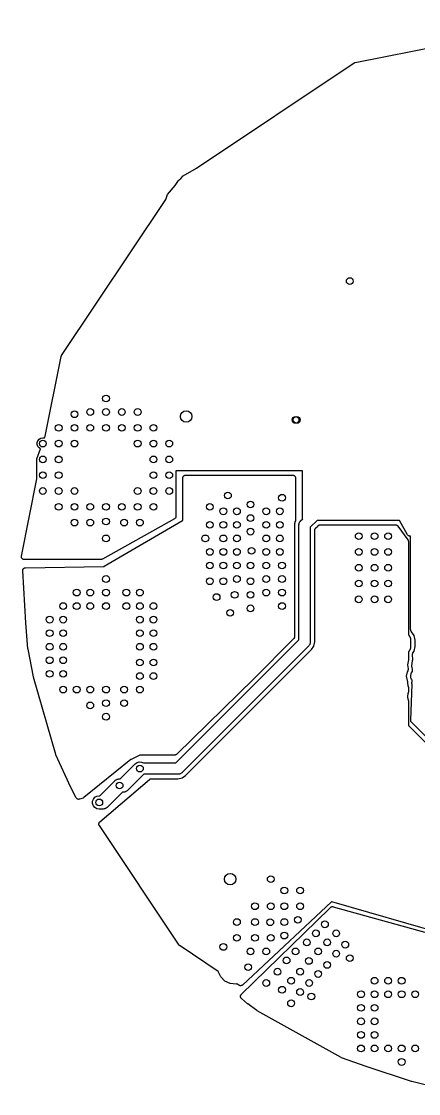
# Model space of a CAD drawing. Extents: x 76 to 124, y -113.7 to -66.
# Drawn here: x 76.05 to 93.65, y -113.5 to -65.99 of the extents above; entities that cross this region are included whole.
import ezdxf

# ---------------------------------------------------------------- set-up
doc = ezdxf.new("R2010")
doc.units = 0
doc.header["$MEASUREMENT"] = 0
doc.layers.add('BLACK', color=7, linetype='CONTINUOUS')

msp = doc.modelspace()

# ---------------------------------------------------------------- linework, layer by layer
at = {"layer": 'Black'}
for p, q in [((90.8359, -67.8122), (99.9756, -65.9942)), ((83.8092, -72.4959), (90.7909, -67.8309)), ((90.7909, -67.8309), (90.7934, -67.8298)), ((90.7934, -67.8298), (90.7955, -67.8279)), ((90.7955, -67.8279), (90.8132, -67.8211)), ((90.8132, -67.8211), (90.8306, -67.8134)), ((90.8306, -67.8134), (90.8333, -67.8132)), ((90.8333, -67.8132), (90.8359, -67.8122)), ((83.2197, -72.8362), (83.8092, -72.4959)), ((82.8578, -73.2676), (83.0081, -73.0426)), ((83.0081, -73.0426), (83.01, -73.0406)), ((83.01, -73.0406), (83.0112, -73.0381)), ((83.0112, -73.0381), (83.025, -73.025)), ((83.025, -73.025), (83.0381, -73.0112)), ((83.0381, -73.0112), (83.0406, -73.01)), ((83.0406, -73.01), (83.0426, -73.0081)), ((83.0426, -73.0081), (83.1175, -72.9581)), ((83.1175, -72.9581), (83.2197, -72.8362)), ((82.5251, -73.6641), (82.8578, -73.2676)), ((77.8309, -80.7909), (82.444, -73.8868)), ((82.444, -73.8868), (82.5251, -73.6641)), ((77.1082, -84.3754), (77.8115, -80.8393)), ((77.8115, -80.8393), (77.8122, -80.8359)), ((77.8115, -80.8393), (77.8115, -80.8393)), ((77.8115, -80.8393), (77.8115, -80.8393)), ((77.8122, -80.8359), (77.8132, -80.8333)), ((77.8132, -80.8333), (77.8134, -80.8306)), ((77.8134, -80.8306), (77.8211, -80.8132)), ((77.8211, -80.8132), (77.828, -80.7954)), ((77.828, -80.7954), (77.8298, -80.7934)), ((77.8298, -80.7934), (77.8309, -80.7909)), ((76.7827, -84.5745), (76.8387, -84.5078)), ((76.8387, -84.5078), (76.9142, -84.4642)), ((76.9142, -84.4642), (77, -84.449)), ((77, -84.449), (77.0054, -84.45)), ((77.0054, -84.45), (77.072, -84.45)), ((77.072, -84.45), (77.0922, -84.3944)), ((77.0922, -84.3944), (77.1082, -84.3754)), ((76.7345, -85.3771), (76.8985, -84.9268)), ((76.7529, -84.6564), (76.7827, -84.5745)), ((76.7529, -84.7436), (76.7529, -84.6564)), ((76.7827, -84.8255), (76.7529, -84.7436)), ((76.8387, -84.8922), (76.7827, -84.8255)), ((76.8985, -84.9268), (76.8387, -84.8922)), ((76.7345, -86.2537), (76.7345, -85.3771)), ((82.9018, -85.9022), (82.9, -85.9117)), ((82.9, -85.9117), (82.9, -87.9266)), ((82.9125, -85.9), (82.9018, -85.9022)), ((88.4883, -85.9), (82.9125, -85.9)), ((88.4978, -85.9018), (88.4883, -85.9)), ((88.5, -85.9125), (88.4978, -85.9018)), ((88.5, -87.975), (88.5, -85.9125)), ((76.0509, -89.6904), (76.7345, -86.2537)), ((83.2, -86.225), (83.2019, -86.2142)), ((83.2, -88.0939), (83.2, -86.225)), ((83.2019, -86.2033), (83.2056, -86.193)), ((83.2019, -86.2142), (83.2019, -86.2033)), ((83.2056, -86.193), (83.2075, -86.1822)), ((83.2075, -86.1822), (83.213, -86.1728)), ((83.213, -86.1728), (83.2167, -86.1625)), ((83.2167, -86.1625), (83.2238, -86.1541)), ((83.2238, -86.1541), (83.2292, -86.1447)), ((83.2292, -86.1447), (83.2376, -86.1376)), ((83.2376, -86.1376), (83.2447, -86.1292)), ((83.2447, -86.1292), (83.2541, -86.1238)), ((83.2541, -86.1238), (83.2625, -86.1167)), ((83.2625, -86.1167), (83.2728, -86.113)), ((83.2728, -86.113), (83.2822, -86.1075)), ((83.2822, -86.1075), (83.293, -86.1056)), ((83.293, -86.1056), (83.3033, -86.1019)), ((83.3033, -86.1019), (83.3142, -86.1019)), ((83.3142, -86.1019), (83.325, -86.1)), ((83.325, -86.1), (88.075, -86.1)), ((88.075, -86.1), (88.0858, -86.1019)), ((88.0858, -86.1019), (88.0967, -86.1019)), ((88.0967, -86.1019), (88.107, -86.1056)), ((88.107, -86.1056), (88.1178, -86.1075)), ((88.1178, -86.1075), (88.1272, -86.113)), ((88.1272, -86.113), (88.1375, -86.1167)), ((88.1375, -86.1167), (88.1459, -86.1238)), ((88.1459, -86.1238), (88.1553, -86.1292)), ((88.1553, -86.1292), (88.1624, -86.1376)), ((88.1624, -86.1376), (88.1708, -86.1447)), ((88.1708, -86.1447), (88.1762, -86.1541)), ((88.1762, -86.1541), (88.1833, -86.1625)), ((88.1833, -86.1625), (88.187, -86.1728)), ((88.187, -86.1728), (88.1925, -86.1822)), ((88.1925, -86.1822), (88.1944, -86.193)), ((88.1944, -86.193), (88.1981, -86.2033)), ((88.1981, -86.2033), (88.1981, -86.2142)), ((88.1981, -86.2142), (88.2, -86.225)), ((88.2, -86.225), (88.2, -88.0692)), ((82.8359, -88.0358), (79.6482, -89.8143)), ((79.7162, -90.1364), (83.1924, -88.1045)), ((82.8366, -88.0352), (82.8359, -88.0358)), ((82.8375, -88.0349), (82.8366, -88.0352)), ((82.8534, -88.0215), (82.8375, -88.0349)), ((82.8696, -88.0083), (82.8534, -88.0215)), ((82.87, -88.0075), (82.8696, -88.0083)), ((82.8708, -88.0069), (82.87, -88.0075)), ((82.8812, -87.9889), (82.8708, -88.0069)), ((82.8918, -87.9711), (82.8812, -87.9889)), ((82.892, -87.9702), (82.8918, -87.9711)), ((82.8925, -87.9694), (82.892, -87.9702)), ((82.8961, -87.9488), (82.8925, -87.9694)), ((82.9, -87.9284), (82.8961, -87.9488)), ((82.9, -87.9266), (82.8998, -87.9275)), ((82.8998, -87.9275), (82.9, -87.9284)), ((83.1924, -88.1045), (83.1989, -88.0992)), ((83.1989, -88.0992), (83.1997, -88.0971)), ((83.1997, -88.0971), (83.2, -88.0939)), ((88.1562, -88.2533), (88.151, -88.2994)), ((88.151, -88.2994), (88.151, -88.3004)), ((88.151, -88.3004), (88.151, -93.2622)), ((88.1563, -88.252), (88.1561, -88.2526)), ((88.1561, -88.2526), (88.1562, -88.2533)), ((88.1607, -88.209), (88.1563, -88.252)), ((88.1737, -88.1679), (88.1607, -88.209)), ((88.1738, -88.1672), (88.1737, -88.1679)), ((88.1741, -88.1666), (88.1738, -88.1672)), ((88.189, -88.1179), (88.1741, -88.1666)), ((88.1925, -88.1119), (88.189, -88.1179)), ((88.1946, -88.0999), (88.1925, -88.1119)), ((88.1985, -88.0883), (88.1946, -88.0999)), ((88.2, -88.0692), (88.1983, -88.0787)), ((88.1983, -88.0787), (88.1985, -88.0883)), ((88.35, -88.3), (88.3519, -88.2892)), ((88.35, -89.1), (88.35, -88.3)), ((88.351, -88.2782), (88.3594, -88.2467)), ((88.3519, -88.2892), (88.351, -88.2782)), ((88.3594, -88.2467), (88.3651, -88.2145)), ((88.3651, -88.2145), (88.3706, -88.205)), ((88.3706, -88.205), (88.3734, -88.1943)), ((88.3734, -88.1943), (88.3922, -88.1676)), ((88.3922, -88.1676), (88.4085, -88.1393)), ((88.4085, -88.1393), (88.4169, -88.1322)), ((88.4169, -88.1322), (88.4232, -88.1232)), ((88.4232, -88.1232), (88.5147, -88.0318)), ((88.5019, -87.9858), (88.5, -87.975)), ((88.5019, -87.9967), (88.5019, -87.9858)), ((88.5056, -88.007), (88.5019, -87.9967)), ((88.5075, -88.0178), (88.5056, -88.007)), ((88.513, -88.0272), (88.5075, -88.0178)), ((88.5147, -88.0318), (88.513, -88.0272)), ((89.1536, -88.1), (88.85, -88.4036)), ((89.0856, -88.4494), (89.1984, -88.3366)), ((92.7921, -88.1), (89.1536, -88.1)), ((89.1984, -88.3366), (89.2029, -88.3335)), ((89.2029, -88.3335), (89.2064, -88.3292)), ((89.2064, -88.3292), (89.2206, -88.3211)), ((89.2206, -88.3211), (89.2339, -88.3117)), ((89.2339, -88.3117), (89.2392, -88.3103)), ((89.2392, -88.3103), (89.244, -88.3075)), ((89.244, -88.3075), (89.2601, -88.3047)), ((89.2601, -88.3047), (89.2759, -88.3005)), ((89.2759, -88.3005), (89.2813, -88.301)), ((89.2813, -88.301), (89.2868, -88.3)), ((89.2868, -88.3), (92.6357, -88.3)), ((92.6357, -88.3), (92.6512, -88.3027)), ((92.6512, -88.3027), (92.6669, -88.304)), ((92.6669, -88.304), (92.6724, -88.3065)), ((92.6724, -88.3065), (92.6784, -88.3075)), ((92.6784, -88.3075), (92.6921, -88.3154)), ((92.6921, -88.3154), (92.7064, -88.3219)), ((92.7064, -88.3219), (92.7108, -88.3262)), ((92.7108, -88.3262), (92.716, -88.3292)), ((92.716, -88.3292), (92.7261, -88.3413)), ((92.7261, -88.3413), (92.7374, -88.3523)), ((92.7374, -88.3523), (93.1767, -88.9674)), ((92.7951, -88.1004), (92.7921, -88.1)), ((92.7985, -88.102), (92.7951, -88.1004)), ((92.8062, -88.1109), (92.7985, -88.102)), ((93.164, -88.737), (92.8062, -88.1109)), ((88.85, -88.4036), (88.85, -89.1)), ((89.049, -88.5378), (89.05, -88.5323)), ((89.049, -93.4877), (89.049, -88.5378)), ((89.0495, -88.5269), (89.0537, -88.5111)), ((89.05, -88.5323), (89.0495, -88.5269)), ((89.0537, -88.5111), (89.0565, -88.495)), ((89.0565, -88.495), (89.0593, -88.4902)), ((89.0593, -88.4902), (89.0607, -88.4849)), ((89.0607, -88.4849), (89.0701, -88.4716)), ((89.0701, -88.4716), (89.0782, -88.4574)), ((89.0782, -88.4574), (89.0825, -88.4539)), ((89.0825, -88.4539), (89.0856, -88.4494)), ((93.1642, -88.7372), (93.164, -88.737)), ((93.1643, -88.7375), (93.1642, -88.7372)), ((93.1781, -88.7539), (93.1643, -88.7375)), ((93.1918, -88.7704), (93.1781, -88.7539)), ((93.192, -88.7705), (93.1918, -88.7704)), ((93.1922, -88.7708), (93.192, -88.7705)), ((93.2108, -88.7815), (93.1922, -88.7708)), ((93.2293, -88.7923), (93.2108, -88.7815)), ((93.2295, -88.7923), (93.2293, -88.7923)), ((93.2298, -88.7925), (93.2295, -88.7923)), ((93.251, -88.7962), (93.2298, -88.7925)), ((93.272, -88.8), (93.251, -88.7962)), ((93.2723, -88.8), (93.272, -88.8)), ((93.2725, -88.8), (93.2723, -88.8)), ((93.2883, -88.8), (93.2725, -88.8)), ((93.2978, -88.8018), (93.2883, -88.8)), ((93.3, -88.8125), (93.2978, -88.8018)), ((93.3, -92.9425), (93.3, -88.8125)), ((88.35, -93.3964), (88.35, -89.1)), ((88.85, -89.1), (88.85, -93.5)), ((93.1767, -88.9674), (93.184, -88.9827)), ((93.184, -88.9827), (93.1925, -88.9973)), ((93.1925, -88.9973), (93.1933, -89.0021)), ((93.1933, -89.0021), (93.1954, -89.0066)), ((93.1954, -89.0066), (93.1971, -89.0234)), ((93.1971, -89.0234), (93.2, -89.0401)), ((93.2, -89.0401), (93.2, -93.1757)), ((76.05, -89.7338), (76.0504, -89.7136)), ((76.0505, -89.7353), (76.05, -89.7338)), ((76.0504, -89.6935), (76.0509, -89.692)), ((76.0504, -89.7136), (76.0504, -89.6935)), ((76.0505, -89.7369), (76.0505, -89.7353)), ((76.0575, -89.7558), (76.0505, -89.7369)), ((76.0509, -89.692), (76.0509, -89.6904)), ((76.0639, -89.7749), (76.0575, -89.7558)), ((76.0649, -89.7762), (76.0639, -89.7749)), ((76.0655, -89.7776), (76.0649, -89.7762)), ((76.0785, -89.7931), (76.0655, -89.7776)), ((76.0911, -89.8088), (76.0785, -89.7931)), ((76.0925, -89.8096), (76.0911, -89.8088)), ((76.0935, -89.8108), (76.0925, -89.8096)), ((76.111, -89.8209), (76.0935, -89.8108)), ((76.1282, -89.8313), (76.111, -89.8209)), ((76.1232, -90.2621), (76.1284, -90.2557)), ((76.1298, -89.8316), (76.1282, -89.8313)), ((76.1284, -90.2557), (76.1321, -90.2482)), ((76.1311, -89.8324), (76.1298, -89.8316)), ((76.151, -89.8359), (76.1311, -89.8324)), ((76.1321, -90.2482), (76.142, -90.2389)), ((76.142, -90.2389), (76.1505, -90.2284)), ((76.1505, -90.2284), (76.1576, -90.2241)), ((76.1708, -89.8398), (76.151, -89.8359)), ((76.1576, -90.2241), (76.1637, -90.2184)), ((76.1637, -90.2184), (76.1761, -90.213)), ((76.1724, -89.8396), (76.1708, -89.8398)), ((76.1739, -89.8398), (76.1724, -89.8396)), ((79.5877, -89.8301), (76.1739, -89.8398)), ((76.1761, -90.213), (76.1877, -90.2061)), ((76.1877, -90.2061), (76.1959, -90.2045)), ((76.1959, -90.2045), (76.2035, -90.2012)), ((76.2035, -90.2012), (76.2171, -90.2004)), ((76.2171, -90.2004), (76.2304, -90.1978)), ((76.2304, -90.1978), (79.7012, -90.1401)), ((79.5974, -89.8284), (79.5877, -89.8301)), ((79.6072, -89.8285), (79.5974, -89.8284)), ((79.6186, -89.8246), (79.6072, -89.8285)), ((79.6304, -89.8224), (79.6186, -89.8246)), ((79.6389, -89.8175), (79.6304, -89.8224)), ((79.6482, -89.8143), (79.6389, -89.8175)), ((79.7012, -90.1401), (79.7113, -90.1385)), ((79.7113, -90.1385), (79.7162, -90.1364)), ((76.1077, -90.3302), (76.1092, -90.3167)), ((76.2438, -92.6441), (76.1077, -90.3302)), ((76.109, -90.3032), (76.1117, -90.2953)), ((76.1092, -90.3167), (76.109, -90.3032)), ((76.1117, -90.2953), (76.1127, -90.287)), ((76.1127, -90.287), (76.1187, -90.2749)), ((76.1187, -90.2749), (76.1232, -90.2621)), ((76.2441, -92.6456), (76.2438, -92.6441)), ((76.244, -92.6472), (76.2441, -92.6456)), ((76.3408, -93.7998), (76.244, -92.6472)), ((93.301, -92.9479), (93.3, -92.9425)), ((93.3005, -92.9534), (93.301, -92.9479)), ((93.3047, -92.9692), (93.3005, -92.9534)), ((93.3075, -92.9853), (93.3047, -92.9692)), ((93.3103, -92.99), (93.3075, -92.9853)), ((93.3117, -92.9954), (93.3103, -92.99)), ((93.3211, -93.0087), (93.3117, -92.9954)), ((93.3292, -93.0229), (93.3211, -93.0087)), ((93.3335, -93.0264), (93.3292, -93.0229)), ((93.3366, -93.0309), (93.3335, -93.0264)), ((93.3441, -93.0385), (93.3366, -93.0309)), ((93.4588, -93.21), (93.3441, -93.0385)), ((82.8964, -98.85), (88.35, -93.3964)), ((88.1144, -93.3506), (86.3464, -95.1186)), ((88.1175, -93.3461), (88.1144, -93.3506)), ((88.1218, -93.3426), (88.1175, -93.3461)), ((88.1299, -93.3284), (88.1218, -93.3426)), ((88.1393, -93.3151), (88.1299, -93.3284)), ((88.1407, -93.3098), (88.1393, -93.3151)), ((88.1435, -93.305), (88.1407, -93.3098)), ((88.1463, -93.2889), (88.1435, -93.305)), ((88.1505, -93.2731), (88.1463, -93.2889)), ((88.151, -93.2622), (88.15, -93.2677)), ((88.15, -93.2677), (88.1505, -93.2731)), ((88.8406, -93.5533), (88.8349, -93.5855)), ((88.849, -93.5218), (88.8406, -93.5533)), ((88.85, -93.5), (88.8481, -93.5108)), ((88.8481, -93.5108), (88.849, -93.5218)), ((89.0126, -93.6709), (89.049, -93.4877)), ((93.2, -93.1757), (93.2121, -93.1879)), ((93.2121, -93.1879), (93.2197, -93.1987)), ((93.2197, -93.1987), (93.2298, -93.2072)), ((93.2298, -93.2072), (93.2494, -93.2411)), ((93.2494, -93.2411), (93.2719, -93.2732)), ((93.2719, -93.2732), (93.2753, -93.286)), ((93.2753, -93.286), (93.2819, -93.2974)), ((93.2819, -93.2974), (93.2887, -93.336)), ((93.2887, -93.336), (93.2989, -93.3739)), ((93.2989, -93.3739), (93.2977, -93.387)), ((93.2977, -93.387), (93.3, -93.4)), ((93.3, -93.4), (93.3, -93.7)), ((93.499, -93.4123), (93.4588, -93.21)), ((93.499, -93.6877), (93.499, -93.4123)), ((76.3426, -93.8067), (76.3408, -93.7998)), ((76.3428, -93.8138), (76.3426, -93.8067)), ((76.5868, -95.0342), (76.3428, -93.8138)), ((88.7768, -93.6768), (83.1768, -99.2768)), ((83.3262, -99.4088), (88.9088, -93.8262)), ((88.7831, -93.6678), (88.7768, -93.6768)), ((88.7915, -93.6607), (88.7831, -93.6678)), ((88.8078, -93.6324), (88.7915, -93.6607)), ((88.8266, -93.6057), (88.8078, -93.6324)), ((88.8294, -93.595), (88.8266, -93.6057)), ((88.8349, -93.5855), (88.8294, -93.595)), ((88.9088, -93.8262), (89.0126, -93.6709)), ((93.2121, -93.9121), (93.2, -93.9243)), ((93.2, -93.9243), (93.2, -94.2537)), ((93.2197, -93.9013), (93.2121, -93.9121)), ((93.2298, -93.8928), (93.2197, -93.9013)), ((93.2494, -93.8589), (93.2298, -93.8928)), ((93.2719, -93.8268), (93.2494, -93.8589)), ((93.2753, -93.814), (93.2719, -93.8268)), ((93.2819, -93.8026), (93.2753, -93.814)), ((93.2887, -93.764), (93.2819, -93.8026)), ((93.2989, -93.7261), (93.2887, -93.764)), ((93.3, -93.7), (93.2977, -93.713)), ((93.2977, -93.713), (93.2989, -93.7261)), ((93.3798, -94.0572), (93.3816, -94.0372)), ((93.3967, -94.2605), (93.3798, -94.0572)), ((93.3816, -94.0372), (93.3829, -94.0171)), ((93.3829, -94.0171), (93.3836, -94.0156)), ((93.3836, -94.0156), (93.3837, -94.014)), ((93.3837, -94.014), (93.3923, -93.9957)), ((93.3923, -93.9957), (93.4004, -93.9774)), ((93.4004, -93.9774), (93.4588, -93.89)), ((93.4588, -93.89), (93.499, -93.6877)), ((93.1976, -94.278), (93.1534, -94.5)), ((93.1534, -94.5), (93.1881, -94.674)), ((93.1979, -94.2658), (93.1976, -94.278)), ((93.2, -94.2537), (93.1979, -94.2658)), ((93.3529, -94.5654), (93.3756, -94.3059)), ((93.3756, -94.3059), (93.3967, -94.2605)), ((93.1412, -94.81), (93.1034, -95)), ((93.1034, -95), (93.1417, -95.1922)), ((93.1694, -94.7678), (93.1412, -94.81)), ((93.1716, -94.7628), (93.1694, -94.7678)), ((93.1751, -94.7585), (93.1716, -94.7628)), ((93.1803, -94.7431), (93.1751, -94.7585)), ((93.1869, -94.7281), (93.1803, -94.7431)), ((93.1872, -94.7226), (93.1869, -94.7281)), ((93.189, -94.7174), (93.1872, -94.7226)), ((93.1881, -94.674), (93.1882, -94.6795)), ((93.1882, -94.6795), (93.1897, -94.6848)), ((93.1897, -94.6848), (93.1887, -94.7011)), ((93.1887, -94.7011), (93.189, -94.7174)), ((93.3011, -94.9739), (93.3046, -94.9611)), ((93.3046, -95.0129), (93.3011, -94.9739)), ((93.3046, -94.9479), (93.318, -94.9111)), ((93.3046, -94.9611), (93.3046, -94.9479)), ((93.318, -94.9111), (93.3281, -94.8732)), ((93.3281, -94.8732), (93.3357, -94.8624)), ((93.3357, -94.8624), (93.3402, -94.85)), ((93.3402, -94.85), (93.3654, -94.82)), ((93.3861, -94.6894), (93.3529, -94.5654)), ((93.3654, -94.82), (93.3823, -94.7958)), ((93.3823, -94.7958), (93.3861, -94.6894)), ((76.5887, -95.039), (76.5868, -95.0342)), ((76.5893, -95.0441), (76.5887, -95.039)), ((77.5724, -98.4727), (76.5893, -95.0441)), ((86.3456, -95.1194), (82.9365, -98.4642)), ((86.3459, -95.1189), (86.3456, -95.1194)), ((86.3464, -95.1186), (86.3459, -95.1189)), ((93.1417, -95.1922), (93.1444, -95.1956)), ((93.1444, -95.1956), (93.1496, -95.2111)), ((93.1496, -95.2111), (93.1562, -95.226)), ((93.1574, -95.2801), (93.1534, -95.3)), ((93.1534, -95.3), (93.1801, -95.4339)), ((93.1562, -95.226), (93.1566, -95.2315)), ((93.1566, -95.2315), (93.1584, -95.2367)), ((93.1575, -95.2746), (93.1574, -95.2801)), ((93.1591, -95.2693), (93.1575, -95.2746)), ((93.1584, -95.2367), (93.158, -95.253)), ((93.158, -95.253), (93.1591, -95.2693)), ((93.1801, -95.4339), (93.185, -95.445)), ((93.185, -95.445), (93.1925, -95.458)), ((93.1925, -95.458), (93.1937, -95.4647)), ((93.1937, -95.4647), (93.1964, -95.471)), ((93.1964, -95.471), (93.1974, -95.486)), ((93.3046, -95.0521), (93.3046, -95.0129)), ((93.3091, -95.0645), (93.3046, -95.0521)), ((93.3051, -96.9567), (93.3623, -95.3543)), ((93.3102, -95.0776), (93.3091, -95.0645)), ((93.3268, -95.1132), (93.3102, -95.0776)), ((93.3402, -95.15), (93.3268, -95.1132)), ((93.3487, -95.1601), (93.3402, -95.15)), ((93.3543, -95.1721), (93.3487, -95.1601)), ((93.3506, -95.2869), (93.3641, -95.2366)), ((93.3551, -95.3388), (93.3506, -95.2869)), ((93.3684, -95.1862), (93.3543, -95.1721)), ((93.3623, -95.3543), (93.3551, -95.3388)), ((93.3641, -95.2366), (93.3667, -95.2329)), ((93.3667, -95.2329), (93.3684, -95.1862)), ((93.1801, -95.7661), (93.1534, -95.9)), ((93.1534, -95.9), (93.1801, -96.0339)), ((93.185, -95.755), (93.1801, -95.7661)), ((93.1925, -95.742), (93.185, -95.755)), ((93.1937, -95.7353), (93.1925, -95.742)), ((93.1964, -95.729), (93.1937, -95.7353)), ((93.1974, -95.714), (93.1964, -95.729)), ((93.1974, -95.486), (93.2, -95.5007)), ((93.2, -95.6993), (93.1974, -95.714)), ((93.2, -95.5007), (93.2, -95.6993)), ((93.1801, -96.0339), (93.185, -96.045)), ((93.185, -96.045), (93.1925, -96.058)), ((93.1925, -96.058), (93.1937, -96.0647)), ((93.1937, -96.0647), (93.1964, -96.071)), ((93.1964, -96.071), (93.1974, -96.086)), ((93.1974, -96.086), (93.2, -96.1007)), ((93.2, -96.1007), (93.2, -97.1893)), ((93.2, -97.1893), (99.0107, -103)), ((93.3062, -96.9644), (93.3051, -96.9567)), ((93.3055, -96.9721), (93.3062, -96.9644)), ((93.3092, -96.9857), (93.3055, -96.9721)), ((93.3111, -96.9997), (93.3092, -96.9857)), ((93.3147, -97.0065), (93.3111, -96.9997)), ((93.3167, -97.014), (93.3147, -97.0065)), ((93.3249, -97.0256), (93.3167, -97.014)), ((93.3315, -97.0381), (93.3249, -97.0256)), ((93.3372, -97.0432), (93.3315, -97.0381)), ((93.3417, -97.0496), (93.3372, -97.0432)), ((96.3555, -100.063), (93.3417, -97.0496)), ((77.5765, -98.4812), (77.5724, -98.4727)), ((77.5789, -98.4904), (77.5765, -98.4812)), ((78.2414, -99.9357), (77.5789, -98.4904)), ((80.8947, -98.7043), (78.8176, -100.386)), ((80.9061, -98.697), (80.8947, -98.7043)), ((81.2949, -98.5025), (80.9061, -98.697)), ((81.1732, -98.8281), (81.2739, -98.8011)), ((81.2739, -98.8011), (81.3776, -98.8102)), ((81.2972, -98.5017), (81.2949, -98.5025)), ((81.3088, -98.5), (81.2972, -98.5017)), ((82.8489, -98.5), (81.3088, -98.5)), ((82.8537, -98.4991), (82.8489, -98.5)), ((82.8586, -98.4996), (82.8537, -98.4991)), ((82.875, -98.4954), (82.8586, -98.4996)), ((82.8917, -98.4925), (82.875, -98.4954)), ((82.8959, -98.49), (82.8917, -98.4925)), ((82.9007, -98.4888), (82.8959, -98.49)), ((82.9146, -98.4792), (82.9007, -98.4888)), ((82.9293, -98.4708), (82.9146, -98.4792)), ((82.9324, -98.467), (82.9293, -98.4708)), ((82.9365, -98.4642), (82.9324, -98.467)), ((80.4257, -99.55), (81.0879, -98.8879)), ((81.0879, -98.8879), (81.1732, -98.8281)), ((81.3776, -98.8102), (81.4629, -98.85)), ((81.4629, -98.85), (82.8964, -98.85)), ((83.1678, -99.2831), (83.1607, -99.2915)), ((83.1768, -99.2768), (83.1678, -99.2831)), ((79.5257, -100.3), (80.1879, -99.6379)), ((79.5268, -101.461), (81.7188, -99.5792)), ((80.1879, -99.6379), (80.1987, -99.6303)), ((80.1987, -99.6303), (80.2072, -99.6202)), ((80.2072, -99.6202), (80.2411, -99.6006)), ((80.2411, -99.6006), (80.2732, -99.5781)), ((80.2732, -99.5781), (80.286, -99.5747)), ((80.286, -99.5747), (80.2974, -99.5681)), ((80.2974, -99.5681), (80.336, -99.5613)), ((80.336, -99.5613), (80.3739, -99.5511)), ((80.3739, -99.5511), (80.387, -99.5523)), ((80.387, -99.5523), (80.4, -99.55)), ((80.4, -99.55), (80.4257, -99.55)), ((81.4743, -99.35), (80.7621, -100.062)), ((83, -99.35), (81.4743, -99.35)), ((81.7188, -99.5792), (81.7194, -99.5788)), ((81.7194, -99.5788), (81.7199, -99.5782)), ((81.7199, -99.5782), (81.738, -99.5677)), ((81.738, -99.5677), (81.7561, -99.557)), ((81.7561, -99.557), (81.7568, -99.5569)), ((81.7568, -99.5569), (81.7575, -99.5565)), ((81.7575, -99.5565), (81.7781, -99.5529)), ((81.7781, -99.5529), (81.7988, -99.549)), ((81.7988, -99.549), (81.7995, -99.5491)), ((81.7995, -99.5491), (81.8002, -99.549)), ((81.8002, -99.549), (82.9877, -99.549)), ((82.9877, -99.549), (83.1709, -99.5126)), ((83.0108, -99.3481), (83, -99.35)), ((83.0218, -99.349), (83.0108, -99.3481)), ((83.0533, -99.3406), (83.0218, -99.349)), ((83.0855, -99.3349), (83.0533, -99.3406)), ((83.095, -99.3294), (83.0855, -99.3349)), ((83.1057, -99.3266), (83.095, -99.3294)), ((83.1324, -99.3078), (83.1057, -99.3266)), ((83.1607, -99.2915), (83.1324, -99.3078)), ((83.1709, -99.5126), (83.3262, -99.4088)), ((78.243, -99.9381), (78.2414, -99.9357)), ((78.2438, -99.9408), (78.243, -99.9381)), ((78.4777, -100.396), (78.2438, -99.9408)), ((80.5243, -100.15), (79.8621, -100.812)), ((80.55, -100.15), (80.5243, -100.15)), ((80.563, -100.148), (80.55, -100.15)), ((80.5761, -100.149), (80.563, -100.148)), ((80.614, -100.139), (80.5761, -100.149)), ((80.6526, -100.132), (80.614, -100.139)), ((80.664, -100.125), (80.6526, -100.132)), ((80.6768, -100.122), (80.664, -100.125)), ((80.7089, -100.099), (80.6768, -100.122)), ((80.7428, -100.08), (80.7089, -100.099)), ((80.7513, -100.07), (80.7428, -100.08)), ((80.7621, -100.062), (80.7513, -100.07)), ((78.4785, -100.397), (78.4777, -100.396)), ((78.4789, -100.398), (78.4785, -100.397)), ((78.4916, -100.414), (78.4789, -100.398)), ((78.5039, -100.43), (78.4916, -100.414)), ((78.5051, -100.431), (78.5039, -100.43)), ((78.5059, -100.432), (78.5051, -100.431)), ((78.5232, -100.443), (78.5059, -100.432)), ((78.5404, -100.454), (78.5232, -100.443)), ((78.5417, -100.454), (78.5404, -100.454)), ((78.5429, -100.455), (78.5417, -100.454)), ((78.5629, -100.459), (78.5429, -100.455)), ((78.5827, -100.463), (78.5629, -100.459)), ((78.5841, -100.463), (78.5827, -100.463)), ((78.5854, -100.464), (78.5841, -100.463)), ((78.6056, -100.461), (78.5854, -100.464)), ((78.6258, -100.458), (78.6056, -100.461)), ((78.627, -100.457), (78.6258, -100.458)), ((78.6284, -100.457), (78.627, -100.457)), ((78.7785, -100.407), (78.6284, -100.457)), ((78.779, -100.407), (78.7785, -100.407)), ((78.7796, -100.407), (78.779, -100.407)), ((78.7981, -100.397), (78.7796, -100.407)), ((78.8167, -100.386), (78.7981, -100.397)), ((78.8171, -100.386), (78.8167, -100.386)), ((78.8176, -100.386), (78.8171, -100.386)), ((79.2046, -100.548), (79.2402, -100.45)), ((79.2046, -100.652), (79.2046, -100.548)), ((79.2402, -100.75), (79.2046, -100.652)), ((79.2402, -100.45), (79.3072, -100.37)), ((79.3072, -100.37), (79.3974, -100.318)), ((79.3974, -100.318), (79.5, -100.3)), ((79.5, -100.3), (79.5257, -100.3)), ((79.3072, -100.83), (79.2402, -100.75)), ((79.3974, -100.882), (79.3072, -100.83)), ((79.5, -100.9), (79.3974, -100.882)), ((79.65, -100.9), (79.5, -100.9)), ((79.663, -100.898), (79.65, -100.9)), ((79.6761, -100.899), (79.663, -100.898)), ((79.714, -100.889), (79.6761, -100.899)), ((79.7526, -100.882), (79.714, -100.889)), ((79.764, -100.875), (79.7526, -100.882)), ((79.7768, -100.872), (79.764, -100.875)), ((79.8089, -100.849), (79.7768, -100.872)), ((79.8428, -100.83), (79.8089, -100.849)), ((79.8513, -100.82), (79.8428, -100.83)), ((79.8621, -100.812), (79.8513, -100.82)), ((79.4839, -101.542), (79.4849, -101.539)), ((79.4851, -101.561), (79.4839, -101.542)), ((79.4849, -101.536), (79.4909, -101.518)), ((79.4849, -101.539), (79.4849, -101.536)), ((79.4853, -101.579), (79.4851, -101.561)), ((79.4866, -101.582), (79.4853, -101.579)), ((79.4868, -101.586), (79.4866, -101.582)), ((79.4942, -101.602), (79.4868, -101.586)), ((79.4909, -101.518), (79.4961, -101.501)), ((79.5007, -101.62), (79.4942, -101.602)), ((79.4961, -101.501), (79.4981, -101.498)), ((79.4981, -101.498), (79.4992, -101.495)), ((79.4992, -101.495), (79.5109, -101.48)), ((79.5029, -101.622), (79.5007, -101.62)), ((79.5043, -101.625), (79.5029, -101.622)), ((83.0435, -106.922), (79.5043, -101.625)), ((79.5109, -101.48), (79.5218, -101.466)), ((79.5218, -101.466), (79.5246, -101.464)), ((79.5246, -101.464), (79.5268, -101.461)), ((85.795, -109.107), (89.6996, -105.3)), ((89.7947, -105.005), (85.8462, -108.69)), ((89.6996, -105.3), (89.7003, -105.3)), ((89.7003, -105.3), (89.7483, -105.252)), ((89.7483, -105.252), (89.7489, -105.251)), ((89.7489, -105.251), (89.7493, -105.251)), ((89.7493, -105.251), (89.7667, -105.239)), ((89.7667, -105.239), (89.7839, -105.227)), ((89.7839, -105.227), (89.7846, -105.227)), ((89.7846, -105.227), (89.7851, -105.226)), ((89.7851, -105.226), (89.8055, -105.221)), ((89.7961, -105.004), (89.7947, -105.005)), ((89.8003, -105.003), (89.7961, -105.004)), ((89.812, -105.003), (89.8003, -105.003)), ((89.8055, -105.221), (89.8258, -105.216)), ((96.3831, -106.895), (89.812, -105.003)), ((89.8258, -105.216), (89.8265, -105.216)), ((89.8265, -105.216), (89.8272, -105.215)), ((89.8272, -105.215), (89.8482, -105.217)), ((89.8482, -105.217), (89.8691, -105.219)), ((89.8691, -105.219), (89.8697, -105.22)), ((89.8697, -105.22), (89.8704, -105.22)), ((89.8704, -105.22), (96.5086, -107.074)), ((83.0454, -106.924), (83.0435, -106.922)), ((83.0466, -106.927), (83.0454, -106.924)), ((83.0603, -106.94), (83.0466, -106.927)), ((83.0735, -106.953), (83.0603, -106.94)), ((83.076, -106.955), (83.0735, -106.953)), ((83.0779, -106.957), (83.076, -106.955)), ((84.7753, -108.091), (83.0779, -106.957)), ((84.7756, -108.094), (84.7753, -108.091)), ((84.8856, -108.33), (84.7756, -108.094)), ((85.0698, -108.514), (84.8856, -108.33)), ((85.3059, -108.624), (85.0698, -108.514)), ((85.5654, -108.647), (85.3059, -108.624)), ((85.5959, -108.639), (85.5654, -108.647)), ((85.6914, -108.703), (85.5959, -108.639)), ((85.7081, -108.71), (85.6914, -108.703)), ((85.7244, -108.718), (85.7081, -108.71)), ((85.7279, -108.719), (85.7244, -108.718)), ((85.7312, -108.72), (85.7279, -108.719)), ((85.7494, -108.721), (85.7312, -108.72)), ((85.7675, -108.724), (85.7494, -108.721)), ((85.7709, -108.723), (85.7675, -108.724)), ((85.7745, -108.723), (85.7709, -108.723)), ((85.792, -108.718), (85.7745, -108.723)), ((85.8098, -108.714), (85.792, -108.718)), ((85.8127, -108.712), (85.8098, -108.714)), ((85.8161, -108.711), (85.8127, -108.712)), ((85.8309, -108.7), (85.8161, -108.711)), ((85.8462, -108.69), (85.8309, -108.7)), ((85.7578, -109.184), (85.7592, -109.179)), ((85.7591, -109.201), (85.7578, -109.184)), ((85.759, -109.218), (85.7591, -109.201)), ((85.7607, -109.223), (85.759, -109.218)), ((85.7592, -109.179), (85.7593, -109.174)), ((85.7593, -109.174), (85.7651, -109.159)), ((85.7611, -109.228), (85.7607, -109.223)), ((85.7679, -109.243), (85.7611, -109.228)), ((85.7651, -109.159), (85.7696, -109.143)), ((85.7735, -109.259), (85.7679, -109.243)), ((85.7696, -109.143), (85.7726, -109.138)), ((85.7726, -109.138), (85.7744, -109.134)), ((85.7768, -109.263), (85.7735, -109.259)), ((85.7744, -109.134), (85.7852, -109.121)), ((85.7852, -109.121), (85.795, -109.107)), ((85.7789, -109.267), (85.7768, -109.263)), ((85.7906, -109.279), (85.7789, -109.267)), ((85.8012, -109.292), (85.7906, -109.279)), ((86.07, -109.521), (85.8012, -109.292)), ((86.0746, -109.524), (86.07, -109.521)), ((86.0784, -109.527), (86.0746, -109.524)), ((86.4892, -109.821), (86.0784, -109.527)), ((86.4955, -109.824), (86.4892, -109.821)), ((86.5009, -109.828), (86.4955, -109.824)), ((90.213, -111.903), (86.5009, -109.828)), ((90.2227, -111.906), (90.213, -111.903)), ((90.2316, -111.911), (90.2227, -111.906)), ((91.3281, -112.306), (90.2316, -111.911)), ((91.3301, -112.306), (91.3281, -112.306)), ((91.3318, -112.307), (91.3301, -112.306)), ((93.3374, -112.959), (91.3318, -112.307)), ((93.3417, -112.96), (93.3374, -112.959)), ((93.3457, -112.961), (93.3417, -112.96)), ((95.496, -113.499), (93.3457, -112.961))]:
    msp.add_line(p, q, dxfattribs=at)
for centre, radius in [((90.6, -77.5), 0.15), ((79.8, -82.7), 0.15), ((78.4, -83.4), 0.15), ((79.1, -83.3), 0.15), ((79.8, -83.3), 0.15), ((80.5, -83.3), 0.15), ((81.2, -83.3), 0.15), ((83.35, -83.5), 0.25), ((88.2, -83.65), 0.15), ((88.25, -83.65), 0.15), ((77.7, -84), 0.15), ((78.4, -84), 0.15), ((79.1, -84), 0.15), ((79.8, -84), 0.15), ((80.5, -84), 0.15), ((81.2, -84), 0.15), ((81.9, -84), 0.15), ((77, -84.7), 0.15), ((77.7, -84.7), 0.15), ((78.4, -84.7), 0.15), ((81.2, -84.7), 0.15), ((81.9, -84.7), 0.15), ((82.6, -84.7), 0.15), ((77, -85.4), 0.15), ((77.7, -85.4), 0.15), ((81.9, -85.4), 0.15), ((82.6, -85.4), 0.15), ((77, -86.1), 0.15), ((77.7, -86.1), 0.15), ((81.9, -86.1), 0.15), ((82.6, -86.1), 0.15), ((77, -86.8), 0.15), ((77.7, -86.8), 0.15), ((78.4, -86.8), 0.15), ((81.2, -86.8), 0.15), ((81.9, -86.8), 0.15), ((82.6, -86.8), 0.15), ((85.2, -87), 0.15), ((77.7, -87.5), 0.15), ((78.4, -87.5), 0.15), ((79.1, -87.5), 0.15), ((79.8, -87.5), 0.15), ((80.5, -87.5), 0.15), ((81.2, -87.5), 0.15), ((81.9, -87.5), 0.15), ((84.4, -87.5), 0.15), ((86.2, -87.4), 0.15), ((87.6, -87.1), 0.15), ((85, -87.7), 0.15), ((85.6, -87.7), 0.15), ((86.2, -88), 0.15), ((86.9, -87.7), 0.15), ((87.5, -87.7), 0.15), ((78.4, -88.2), 0.15), ((79.1, -88.2), 0.15), ((79.8, -88.15), 0.15), ((80.6, -88.2), 0.15), ((81.3, -88.2), 0.15), ((84.4, -88.3), 0.15), ((85, -88.3), 0.15), ((85.6, -88.3), 0.15), ((86.9, -88.3), 0.15), ((87.5, -88.3), 0.15), ((79.8, -88.9), 0.15), ((84.2, -88.9), 0.15), ((85, -88.9), 0.15), ((85.6, -88.9), 0.15), ((86.2, -88.6), 0.15), ((86.9, -88.9), 0.15), ((87.5, -88.9), 0.15), ((91, -88.8), 0.15), ((91.7, -88.8), 0.15), ((92.3, -88.8), 0.15), ((86.25, -89.45), 0.15), ((84.4, -89.5), 0.15), ((85, -89.5), 0.15), ((85.6, -89.5), 0.15), ((86.9, -89.5), 0.15), ((87.5, -89.5), 0.15), ((91, -89.5), 0.15), ((91.7, -89.5), 0.15), ((92.3, -89.5), 0.15), ((84.4, -90.1), 0.15), ((85, -90.1), 0.15), ((85.6, -90.1), 0.15), ((86.2, -90.1), 0.15), ((86.9, -90.1), 0.15), ((87.6, -90.1), 0.15), ((91, -90.2), 0.15), ((91.7, -90.2), 0.15), ((92.3, -90.2), 0.15), ((79.8, -90.7), 0.15), ((84.4, -90.8), 0.15), ((85, -90.8), 0.15), ((85.6, -90.7), 0.15), ((86.2, -90.8), 0.15), ((86.9, -90.7), 0.15), ((87.6, -90.7), 0.15), ((78.5, -91.3), 0.15), ((79.1, -91.3), 0.15), ((79.8, -91.3), 0.15), ((80.7, -91.3), 0.15), ((81.3, -91.3), 0.15), ((86.9, -91.3), 0.15), ((87.6, -91.3), 0.15), ((91, -90.9), 0.15), ((91.7, -90.9), 0.15), ((92.3, -90.9), 0.15), ((84.7, -91.5), 0.15), ((85.5, -91.4), 0.15), ((86.2, -91.4), 0.15), ((91, -91.6), 0.15), ((91.7, -91.6), 0.15), ((92.3, -91.6), 0.15), ((77.9, -91.9), 0.15), ((78.5, -91.9), 0.15), ((79.1, -91.9), 0.15), ((79.8, -91.9), 0.15), ((80.7, -91.9), 0.15), ((81.3, -91.9), 0.15), ((81.9, -91.9), 0.15), ((85.3, -92.2), 0.15), ((86.2, -92), 0.15), ((87.6, -91.9), 0.15), ((77.3, -92.5), 0.15), ((77.9, -92.5), 0.15), ((81.3, -92.5), 0.15), ((81.9, -92.5), 0.15), ((77.3, -93.1), 0.15), ((77.9, -93.1), 0.15), ((81.3, -93.1), 0.15), ((81.9, -93.1), 0.15), ((77.3, -93.7), 0.15), ((77.9, -93.7), 0.15), ((81.3, -93.7), 0.15), ((81.9, -93.7), 0.15), ((77.3, -94.3), 0.15), ((77.9, -94.3), 0.15), ((81.3, -94.4), 0.15), ((81.9, -94.4), 0.15), ((77.3, -94.9), 0.15), ((77.9, -94.9), 0.15), ((81.3, -95), 0.15), ((81.9, -95), 0.15), ((77.9, -95.6), 0.15), ((78.5, -95.6), 0.15), ((79.1, -95.6), 0.15), ((79.8, -95.6), 0.15), ((80.6, -95.6), 0.15), ((81.3, -95.6), 0.15), ((79.1, -96.3), 0.15), ((79.8, -96.2), 0.15), ((80.6, -96.2), 0.15), ((79.8, -96.8), 0.15), ((81.3, -99.1), 0.15), ((80.4, -99.85), 0.15), ((79.5, -100.6), 0.15), ((85.3, -104), 0.25), ((87.1, -104), 0.15), ((87.7, -104.5), 0.15), ((88.4, -104.5), 0.15), ((86.4, -105.2), 0.15), ((87.1, -105.2), 0.15), ((87.7, -105.2), 0.15), ((88.4, -105.2), 0.15), ((85.6, -105.9), 0.15), ((86.4, -105.9), 0.15), ((87.0769, -105.908), 0.15), ((87.7, -105.9), 0.15), ((88.3, -105.8), 0.15), ((89.5, -106), 0.15), ((87.7, -106.5), 0.15), ((89.1, -106.4), 0.15), ((90, -106.4), 0.15), ((85, -107), 0.15), ((85.6, -106.6), 0.15), ((86.4, -106.6), 0.15), ((87.1, -106.6), 0.15), ((88.7, -106.8), 0.15), ((89.6, -106.8), 0.15), ((90.4, -106.9), 0.15), ((86.2, -107.2), 0.15), ((86.9, -107.2), 0.15), ((88.2, -107.2), 0.15), ((89.2, -107.2), 0.15), ((90, -107.3), 0.15), ((90.6, -107.5), 0.15), ((86.1, -107.9), 0.15), ((87.8, -107.6), 0.15), ((88.7917, -107.623), 0.15), ((89.6, -107.8), 0.15), ((87.4, -108.1), 0.15), ((88.4, -108.1), 0.15), ((89.2, -108.2), 0.15), ((86.9, -108.6), 0.15), ((87.6, -108.9), 0.15), ((88, -108.5), 0.15), ((88.8, -108.6), 0.15), ((91.7, -108.5), 0.15), ((92.3, -108.5), 0.15), ((92.9, -108.5), 0.15), ((88.4, -109), 0.15), ((88.9, -109.2), 0.15), ((91.1, -109.1), 0.15), ((91.7, -109.1), 0.15), ((92.3, -109.1), 0.15), ((92.9, -109.1), 0.15), ((93.5, -109.1), 0.15), ((88, -109.5), 0.15), ((91.1, -109.7), 0.15), ((91.7, -109.7), 0.15), ((91.1, -110.3), 0.15), ((91.7, -110.3), 0.15), ((91.1, -110.9), 0.15), ((91.7, -110.9), 0.15), ((91.1, -111.5), 0.15), ((91.7, -111.5), 0.15), ((92.3, -111.5), 0.15), ((92.9, -111.5), 0.15), ((93.5, -111.5), 0.15), ((92.9, -112.1), 0.15)]:
    msp.add_circle(centre, radius, dxfattribs=at)

doc.saveas('drawing.dxf')
